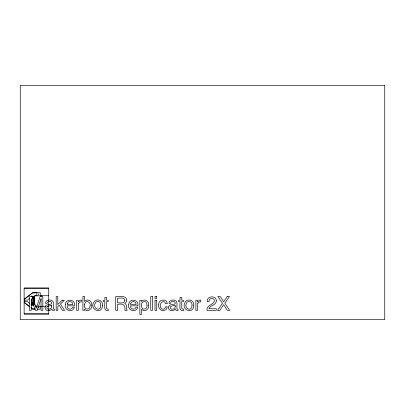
<?xml version="1.0" encoding="UTF-8"?>
<svg xmlns="http://www.w3.org/2000/svg" width="405" height="405" viewBox="0 0 405 405"><rect width="100%" height="100%" fill="white"/><g stroke="black" fill="none" stroke-linecap="round" stroke-linejoin="round"><path stroke-width="0.61" d="M34.739 295.827L42.064 295.827L40.211 295.726L40.211 292.643L32.527 292.82L24.128 299.163M41.092 306.241L40.12 306.276L40.09 309.217L37.569 309.217M29.605 298.262L27.413 300.156L24.482 300.156M24.482 299.356L32.506 292.881L36.931 292.881L36.931 295.736L34.734 295.736L34.739 304.985M35.22 309.03L32.385 309.035L30.993 307.891M24.128 288.132L48.727 288.132M40.211 295.726L48.727 295.726M34.734 296.369L31.803 296.369L31.803 295.812M32.39 297.037L34.734 297.037M32.39 297.3L34.734 297.3M32.39 297.969L34.734 297.969M32.39 298.227L34.734 298.227M32.39 298.9L34.734 298.9M32.977 299.158L34.734 299.158M32.977 299.827L34.734 299.827M34.734 300.09L31.803 300.09L31.803 299.827M24.482 301.619L27.413 301.619L29.605 303.512M33.559 301.69L34.734 301.69M33.559 301.948L34.734 301.948M24.128 302.545L29.6 306.742M34.734 302.616L31.803 302.616L31.803 302.879L32.977 302.879M33.559 303.548L31.803 303.548L31.803 303.806L33.559 303.806M33.559 304.479L31.803 304.479L31.803 304.737L33.559 304.737M33.559 305.405L31.803 305.405L30.927 304.651M35.281 306.114L36.931 306.114L36.931 307.253M35.351 306.205L37.179 306.205M38.404 306.205L40.844 306.205M40.12 306.276L41.351 306.276M42.581 306.276L45.654 306.276M46.884 306.276L48.727 306.276M35.24 308.969L32.43 308.969L31.028 307.815M24.128 313.921L48.727 313.921M24.482 302.419L29.626 306.656M48.727 300.561L48.727 288.087L24.128 288.087L24.128 314.007L48.727 314.007L48.727 301.31M38.394 293.767L38.394 294.911M38.394 306.904L38.394 308.078M31.803 301.69L31.803 301.948M24.492 299.163L24.492 302.545M41.087 298.672L41.047 310.362L42.834 310.362L42.834 296.506L40.171 296.506L36.217 308.22L32.238 296.506L29.55 296.506L29.55 310.362L31.342 310.362L31.291 298.672L35.276 310.362L37.133 310.362L41.087 298.672M147.005 305.248C148.022 308.995 142.064 310.979 141.563 306.747C139.654 301.528 147.263 299.113 147.005 305.248M84.529 304.287C82.772 308.205 88.984 311.435 89.905 306.818C91.945 302.312 85.526 298.93 84.529 304.287M91.814 305.117C92.608 309.131 87.126 312.923 84.483 309.071L84.483 310.362L82.919 310.362L82.919 296.455L84.569 296.455L84.569 301.487C87.146 298.055 92.613 301.107 91.814 305.117M102.521 305.097C102.45 315.667 88.128 309.258 94.4 301.477A4.171 4.171 0 0 1 96.835 300.059C99.878 299.3 102.86 302.003 102.521 305.097M158.699 304.332C157.601 308.124 161.524 312.26 165.245 310.134A3.468 3.468 0 0 0 166.774 308.524L167.265 306.787L165.615 306.787C165.417 308.306 164.005 309.542 162.445 309.136A2.081 2.081 0 0 1 161.069 308.164C157.935 304.732 163.731 298.115 165.615 303.654L167.265 303.654C167.199 298.247 158.532 299.255 158.699 304.332M193.808 305.097C193.732 315.667 179.41 309.258 185.682 301.477A4.171 4.171 0 0 1 188.123 300.059C191.16 299.3 194.147 302.003 193.808 305.097M65.387 304.342C63.347 310.306 73.067 313.5 74.388 307.192L72.718 307.192C71.898 310.554 66.435 309.435 67.124 305.851L74.53 305.851C76.15 299.432 65.787 297.898 65.387 304.342M128.744 304.342C126.704 310.306 136.429 313.5 137.746 307.192L136.08 307.192C135.255 310.554 129.792 309.435 130.486 305.851L137.887 305.851C139.512 299.432 129.144 297.898 128.744 304.342M148.736 305.087C149.627 309.071 144.342 312.903 141.542 309.228L141.542 314.391L139.841 314.391L139.841 300.308L141.492 300.308L141.492 301.644C143.952 298.029 149.485 301.087 148.736 305.087M124.806 300.419C124.841 304.008 119.698 302.601 117.607 302.854L117.607 298.115C119.693 298.439 124.715 296.84 124.806 300.419M45.046 307.046C44.256 310.939 49.967 311.875 51.815 309.025L52.62 310.422L54.548 310.407L54.548 309.157L53.536 309.05C52.731 306.347 55.191 301.016 51.04 300.181C48.782 299.563 45.319 300.464 45.512 303.345L47.096 303.345C47.137 301.305 49.744 301.087 51.157 301.836L51.774 303.097L51.369 304.079C49.263 304.641 45.613 304.221 45.046 307.046M168.551 307.046C167.761 310.939 173.467 311.875 175.314 309.025L176.124 310.422L178.048 310.407L178.048 309.157L177.036 309.05C176.231 306.347 178.691 301.016 174.545 300.181C172.282 299.563 168.824 300.464 169.012 303.345L170.596 303.345C170.642 301.305 173.244 301.087 174.661 301.836L175.279 303.097L174.869 304.079C172.763 304.641 169.118 304.221 168.551 307.046M216.326 300.854C216.305 305.264 210.124 305.087 208.879 308.757L216.26 308.757L216.26 310.362L206.985 310.362C206.272 304.98 213.384 305.087 214.447 300.93C214.513 297.093 208.256 297.933 209.041 301.644L207.314 301.644C206.368 295.761 216.427 295.068 216.326 300.854M100.749 305.147C100.906 312.797 91.636 308.311 95.56 302.636A2.308 2.308 0 0 1 97.099 301.522C99.306 300.89 101.032 303.051 100.749 305.147M192.031 305.147C192.188 312.797 182.923 308.311 186.842 302.636A2.308 2.308 0 0 1 188.381 301.522C190.593 300.89 192.314 303.051 192.031 305.147M126.709 300.242L126.198 302.277L124.755 303.553C127.388 304.509 125.92 307.785 126.871 309.744L127.241 310.362L124.937 310.362C125.55 304.945 123.074 303.198 117.607 304.418L117.607 310.362L115.729 310.362L115.729 296.506C119.004 296.819 126.512 294.825 126.709 300.242M51.729 306.59C51.865 308.899 48.2 310.27 46.899 308.332C46.124 305.329 50.098 306.119 51.729 305.223L51.729 306.59M175.228 306.59C175.365 308.899 171.7 310.27 170.404 308.332C169.624 305.329 173.598 306.119 175.228 305.223L175.228 306.59M78.535 303.537L78.362 310.362L76.661 310.362L76.661 300.257L78.276 300.257L78.276 302.003L80.079 300.216L81.577 300.08L81.577 301.872L79.886 302.029L78.535 303.537M197.741 303.537L197.569 310.362L195.873 310.362L195.873 300.257L197.483 300.257L197.483 302.003L199.29 300.216L200.789 300.08L200.789 301.872L199.093 302.029L197.741 303.537M67.407 303.315L67.169 304.504L72.784 304.504C73.118 301.366 68.379 300.363 67.407 303.315M130.764 303.315L130.531 304.504L136.146 304.504C136.475 301.366 131.741 300.363 130.764 303.315M227.23 296.506L223.722 301.806L220.183 296.506L217.834 296.506L222.487 303.259L217.52 310.362L219.788 310.362L223.626 304.666L227.362 310.362L229.691 310.362L224.815 303.259L229.468 296.506L227.23 296.506M62.162 300.257L57.804 304.55L57.804 296.506L56.173 296.506L56.173 310.362L57.804 310.362L57.804 306.57L59.226 305.269L62.38 310.362L64.547 310.362L60.461 304.044L64.334 300.257L62.162 300.257M108.211 310.362C103.057 311.855 105.138 304.216 104.88 301.644L103.513 301.644L103.513 300.257L104.88 300.257L104.88 297.437L106.596 297.437L106.596 300.257L108.211 300.257L108.211 301.644L106.596 301.644L106.596 308.24L106.955 308.949L108.211 309.025L108.211 310.362M183.379 310.362C178.225 311.855 180.306 304.216 180.053 301.644L178.681 301.644L178.681 300.257L180.053 300.257L180.053 297.437L181.769 297.437L181.769 300.257L183.379 300.257L183.379 301.644L181.769 301.644L181.769 308.24L182.123 308.949L183.379 309.025L183.379 310.362M384.75 85.339L20.25 85.339L20.25 319.661L384.75 319.661L384.75 85.339M152.467 296.506L150.766 296.506L150.766 310.362L152.467 310.362L152.467 296.506M156.74 296.506L155.014 296.506L155.014 298.429L156.74 298.429L156.74 296.506M156.74 300.308L155.014 300.308L155.014 310.362L156.74 310.362L156.74 300.308"/></g></svg>
